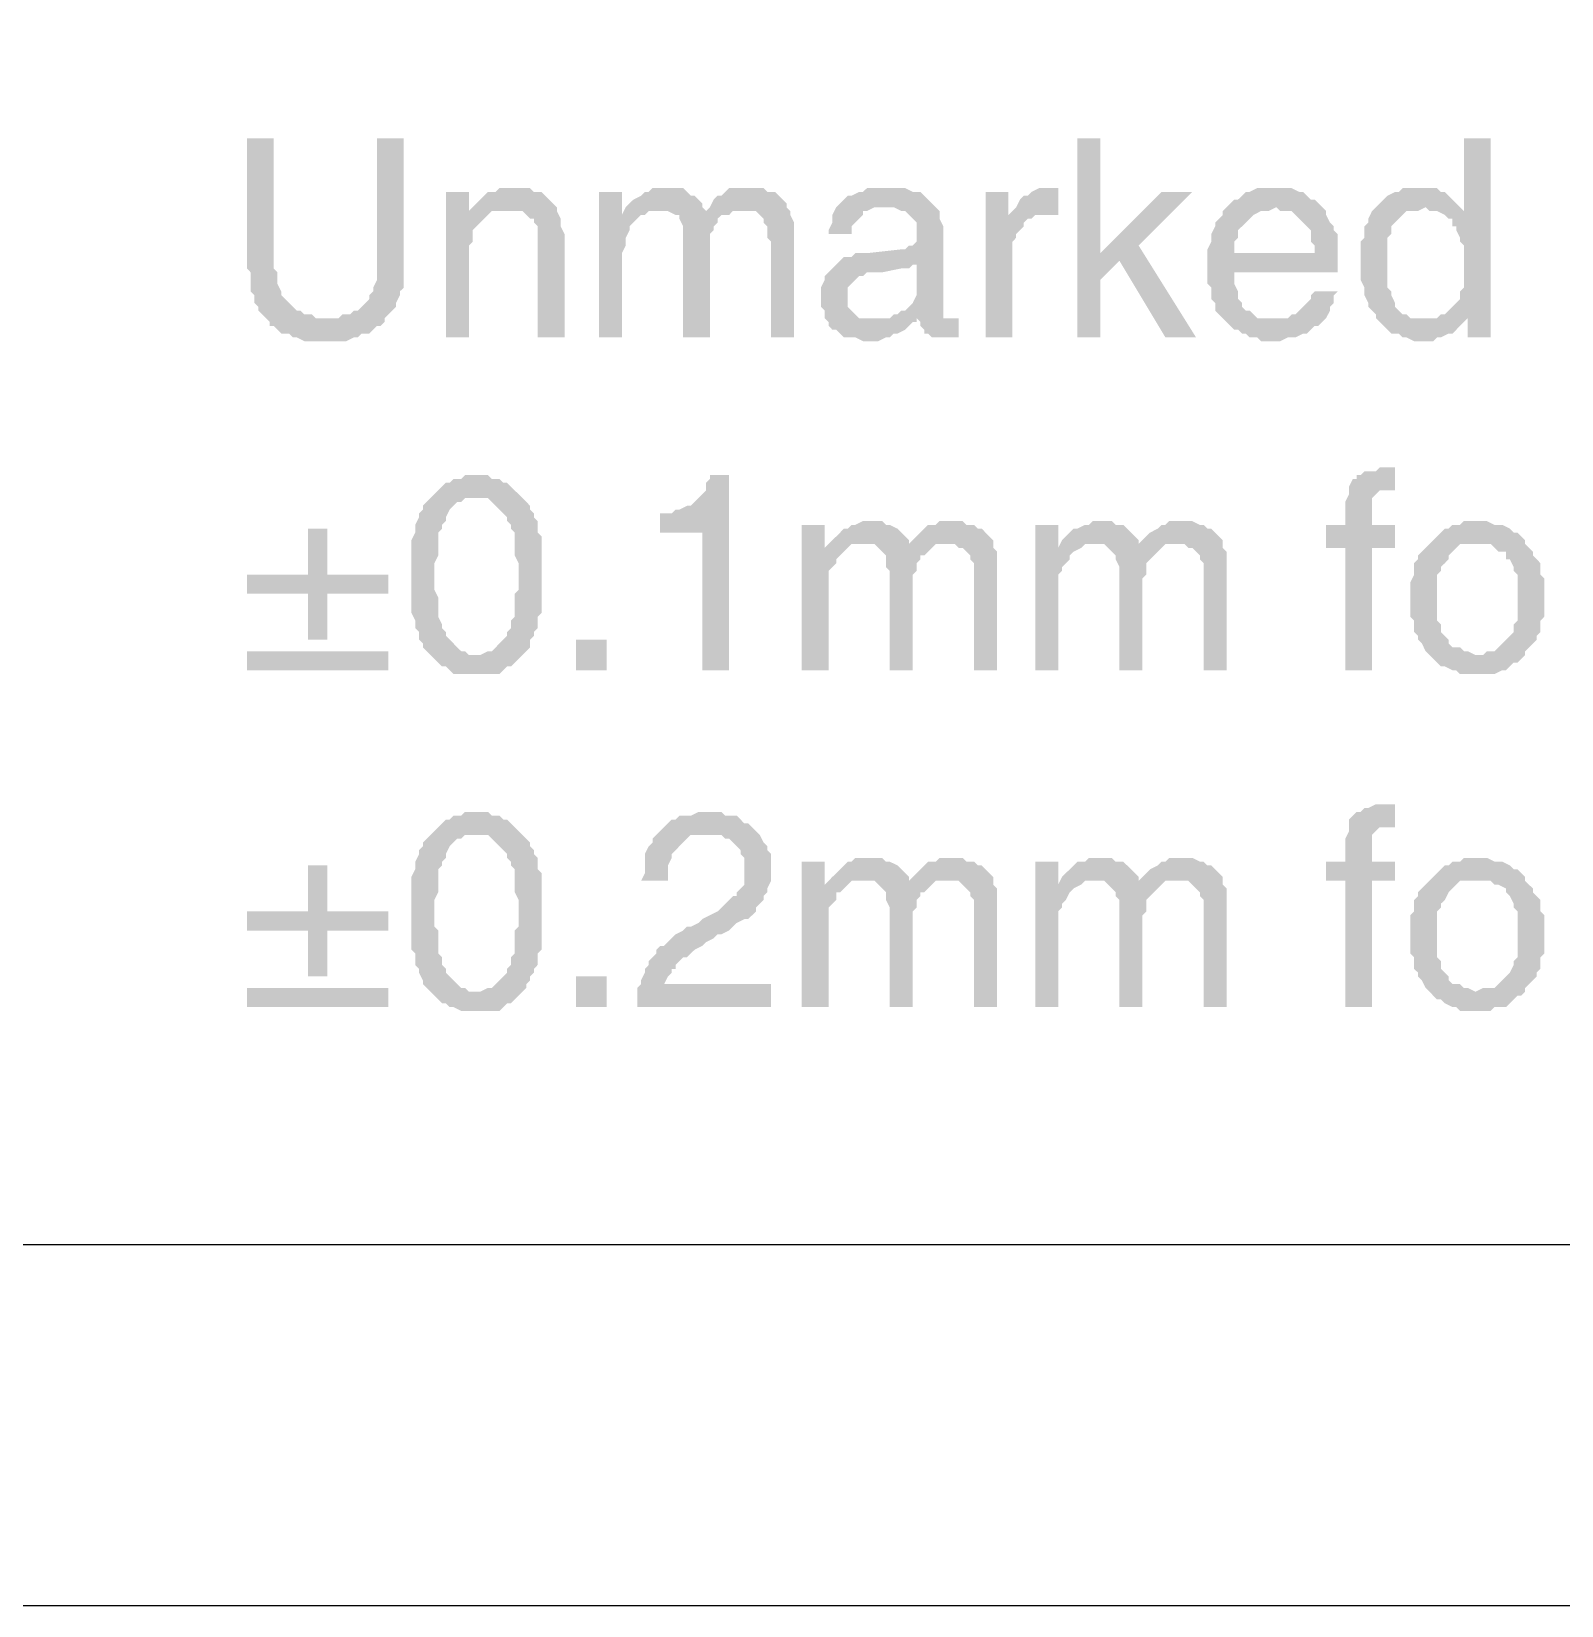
# Model space of a CAD drawing. Header units: millimetres. Extents: x 7018 to 13530, y 4187 to 5692.
# Drawn here: x 9683.9 to 9701.94, y 4524.92 to 4543.48 of the extents above; entities that cross this region are included whole.
import ezdxf

# ---------------------------------------------------------------- set-up
doc = ezdxf.new("R2010")
doc.units = ezdxf.units.MM

msp = doc.modelspace()

# ---------------------------------------------------------------- hatches: boundary and pattern name
at = {"transparency": 33554559}
for points in [[(9686.757, 4542.22), (9686.441, 4542.22), (9686.441, 4540.686), (9686.486, 4540.64), (9686.486, 4540.415), (9686.531, 4540.37), (9686.531, 4540.279), (9686.577, 4540.234), (9686.577, 4540.189), (9686.622, 4540.144), (9686.667, 4540.099), (9687.389, 4540.099), (9687.254, 4540.099), (9687.208, 4540.144), (9687.118, 4540.144), (9687.073, 4540.189), (9687.028, 4540.189), (9686.983, 4540.234), (9686.938, 4540.279), (9686.938, 4540.279), (9686.892, 4540.325), (9686.847, 4540.37), (9686.847, 4540.415), (9686.802, 4540.505), (9686.802, 4540.64), (9686.757, 4540.686), (9686.757, 4540.776)], [(9688.292, 4542.22), (9687.976, 4542.22), (9687.976, 4540.55), (9687.931, 4540.46), (9687.931, 4540.415), (9687.885, 4540.37), (9687.885, 4540.325), (9687.84, 4540.279), (9687.795, 4540.234), (9687.75, 4540.189), (9687.705, 4540.189), (9687.66, 4540.144), (9687.569, 4540.144), (9687.524, 4540.099), (9686.667, 4540.099), (9686.712, 4540.054), (9686.712, 4540.009), (9686.757, 4540.009), (9686.802, 4539.963), (9686.847, 4539.918), (9686.938, 4539.918), (9686.983, 4539.873), (9687.028, 4539.873), (9687.118, 4539.828), (9687.615, 4539.828), (9687.705, 4539.873), (9687.75, 4539.873), (9687.795, 4539.918), (9687.885, 4539.918), (9687.931, 4539.963), (9687.976, 4540.009), (9688.021, 4540.009), (9688.066, 4540.054), (9688.066, 4540.099), (9688.111, 4540.144), (9688.156, 4540.189), (9688.201, 4540.234), (9688.201, 4540.279), (9688.246, 4540.37), (9688.246, 4540.415), (9688.292, 4540.46), (9688.292, 4540.731)], [(9696.506, 4542.22), (9696.235, 4542.22), (9696.235, 4539.873), (9696.506, 4539.873), (9696.506, 4540.55), (9696.731, 4540.776), (9696.506, 4540.866)], [(9701.109, 4542.22), (9700.793, 4542.22), (9700.793, 4541.363), (9700.568, 4541.317), (9700.613, 4541.272), (9700.658, 4541.272), (9700.658, 4541.182), (9700.703, 4541.182), (9700.703, 4541.137), (9700.748, 4541.047), (9700.748, 4541.001), (9700.793, 4540.956), (9700.793, 4540.46), (9700.748, 4540.415), (9700.748, 4540.325), (9700.703, 4540.279), (9700.658, 4540.234), (9700.658, 4540.234), (9700.613, 4540.189), (9700.568, 4540.144), (9700.522, 4540.144), (9700.838, 4540.099), (9700.838, 4539.873), (9701.109, 4539.873)], [(9689.059, 4541.588), (9688.788, 4541.588), (9688.788, 4539.873), (9689.059, 4539.873), (9689.059, 4540.821), (9689.059, 4540.956), (9689.104, 4541.001), (9689.104, 4541.137), (9689.149, 4541.182), (9689.194, 4541.227), (9689.194, 4541.227), (9689.239, 4541.272), (9689.284, 4541.317), (9689.059, 4541.363)], [(9689.555, 4541.633), (9689.42, 4541.633), (9689.375, 4541.588), (9689.284, 4541.588), (9689.239, 4541.543), (9689.194, 4541.498), (9689.149, 4541.453), (9689.104, 4541.408), (9689.059, 4541.363), (9689.284, 4541.317), (9689.33, 4541.363), (9689.51, 4541.363), (9690.097, 4541.408), (9690.052, 4541.453), (9690.007, 4541.498), (9690.007, 4541.498), (9689.961, 4541.543), (9689.916, 4541.588), (9689.826, 4541.588), (9689.781, 4541.633), (9689.646, 4541.633)], [(9690.864, 4541.588), (9690.593, 4541.588), (9690.593, 4539.873), (9690.864, 4539.873), (9690.864, 4540.866), (9690.909, 4540.956), (9690.909, 4541.047), (9690.954, 4541.137), (9690.954, 4541.182), (9691, 4541.227), (9691.045, 4541.272), (9691.09, 4541.317), (9691.135, 4541.317), (9690.864, 4541.317)], [(9691.361, 4541.633), (9691.225, 4541.633), (9691.18, 4541.588), (9691.135, 4541.588), (9691.09, 4541.543), (9691, 4541.498), (9690.954, 4541.453), (9690.909, 4541.408), (9690.864, 4541.317), (9691.135, 4541.317), (9691.18, 4541.363), (9691.315, 4541.363), (9691.812, 4541.408), (9691.812, 4541.453), (9691.767, 4541.498), (9691.722, 4541.543), (9691.676, 4541.543), (9691.631, 4541.588), (9691.586, 4541.633), (9691.451, 4541.633)], [(9692.308, 4541.633), (9692.128, 4541.633), (9692.083, 4541.588), (9692.038, 4541.543), (9691.992, 4541.543), (9691.947, 4541.498), (9691.902, 4541.408), (9691.857, 4541.363), (9691.406, 4541.363), (9691.496, 4541.317), (9691.541, 4541.317), (9691.541, 4541.272), (9691.586, 4541.182), (9691.586, 4539.873), (9691.902, 4539.873), (9691.902, 4540.866), (9691.902, 4541.092), (9691.947, 4541.137), (9691.947, 4541.182), (9691.992, 4541.227), (9691.992, 4541.272), (9692.038, 4541.317), (9692.128, 4541.317), (9692.173, 4541.363), (9692.308, 4541.363), (9692.805, 4541.408), (9692.805, 4541.453), (9692.76, 4541.498), (9692.76, 4541.498), (9692.715, 4541.543), (9692.669, 4541.588), (9692.579, 4541.588), (9692.534, 4541.633), (9692.399, 4541.633)], [(9694.023, 4541.633), (9693.753, 4541.633), (9693.707, 4541.588), (9693.662, 4541.588), (9693.572, 4541.543), (9693.527, 4541.543), (9693.482, 4541.498), (9693.482, 4541.498), (9693.437, 4541.453), (9693.392, 4541.408), (9693.346, 4541.317), (9693.346, 4541.227), (9693.301, 4541.137), (9693.301, 4541.092), (9693.572, 4541.092), (9693.572, 4541.182), (9693.617, 4541.227), (9693.662, 4541.272), (9693.707, 4541.317), (9693.707, 4541.363), (9693.753, 4541.363), (9693.843, 4541.408), (9694.565, 4541.408), (9694.52, 4541.453), (9694.475, 4541.498), (9694.43, 4541.543), (9694.384, 4541.588), (9694.294, 4541.588), (9694.204, 4541.633), (9694.068, 4541.633)], [(9695.422, 4541.588), (9695.152, 4541.588), (9695.152, 4539.873), (9695.468, 4539.873), (9695.468, 4541.001), (9695.513, 4541.047), (9695.513, 4541.092), (9695.558, 4541.137), (9695.603, 4541.182), (9695.603, 4541.227), (9695.648, 4541.272), (9695.693, 4541.272), (9695.422, 4541.317)], [(9695.919, 4541.633), (9695.784, 4541.633), (9695.693, 4541.588), (9695.648, 4541.543), (9695.603, 4541.543), (9695.558, 4541.498), (9695.513, 4541.408), (9695.513, 4541.408), (9695.468, 4541.363), (9695.964, 4541.317), (9696.009, 4541.317), (9696.009, 4541.633), (9695.964, 4541.633)], [(9697.589, 4541.588), (9697.228, 4541.588), (9696.506, 4540.866), (9696.731, 4540.776), (9697.273, 4539.873), (9697.634, 4539.873), (9696.957, 4540.956)], [(9698.582, 4541.633), (9698.356, 4541.633), (9698.266, 4541.588), (9698.221, 4541.588), (9698.176, 4541.543), (9698.13, 4541.498), (9698.085, 4541.498), (9698.04, 4541.453), (9697.995, 4541.408), (9698.582, 4541.408), (9698.627, 4541.363), (9698.762, 4541.363), (9698.807, 4541.317), (9698.853, 4541.272), (9698.898, 4541.227), (9698.898, 4541.227), (9698.943, 4541.182), (9698.988, 4541.137), (9698.988, 4541.001), (9699.033, 4540.956), (9699.033, 4540.866), (9697.769, 4540.866), (9697.769, 4540.505), (9697.814, 4540.46), (9697.814, 4540.325), (9697.86, 4540.279), (9697.86, 4540.189), (9697.905, 4540.144), (9697.95, 4540.099), (9697.995, 4540.054), (9697.995, 4540.054), (9698.04, 4540.009), (9698.085, 4539.963), (9698.13, 4539.963), (9698.176, 4539.918), (9698.221, 4539.918), (9698.266, 4539.873), (9698.356, 4539.873), (9698.401, 4539.828), (9698.627, 4539.828), (9698.717, 4539.873), (9698.807, 4539.873), (9698.898, 4539.918), (9698.943, 4539.918), (9698.988, 4539.963), (9699.033, 4540.009), (9699.078, 4540.009), (9699.123, 4540.054), (9698.582, 4540.099), (9698.356, 4540.099), (9698.311, 4540.144), (9698.266, 4540.189), (9698.221, 4540.189), (9698.176, 4540.234), (9698.176, 4540.279), (9698.13, 4540.325), (9698.13, 4540.415), (9698.085, 4540.505), (9698.085, 4540.64), (9699.304, 4540.64), (9699.304, 4541.092), (9699.259, 4541.137), (9699.259, 4541.182), (9699.214, 4541.227), (9699.168, 4541.317), (9699.168, 4541.363), (9699.123, 4541.408), (9699.078, 4541.453), (9699.033, 4541.498), (9698.988, 4541.498), (9698.943, 4541.543), (9698.898, 4541.588), (9698.853, 4541.588), (9698.762, 4541.633), (9698.627, 4541.633)], [(9700.297, 4541.633), (9700.071, 4541.633), (9700.026, 4541.588), (9699.981, 4541.588), (9699.891, 4541.543), (9699.845, 4541.498), (9699.8, 4541.453), (9699.755, 4541.408), (9700.342, 4541.408), (9700.387, 4541.363), (9700.477, 4541.363), (9700.568, 4541.317), (9700.793, 4541.363), (9700.793, 4541.363), (9700.748, 4541.408), (9700.703, 4541.453), (9700.658, 4541.498), (9700.613, 4541.543), (9700.568, 4541.588), (9700.522, 4541.588), (9700.477, 4541.633), (9700.342, 4541.633)], [(9690.097, 4541.408), (9689.51, 4541.363), (9689.691, 4541.363), (9689.736, 4541.317), (9689.781, 4541.272), (9689.826, 4541.272), (9689.826, 4541.227), (9689.871, 4541.182), (9689.871, 4539.873), (9690.187, 4539.873), (9690.187, 4541.092), (9690.142, 4541.182), (9690.142, 4541.272), (9690.097, 4541.363)], [(9692.805, 4541.408), (9692.308, 4541.363), (9692.444, 4541.363), (9692.489, 4541.317), (9692.534, 4541.272), (9692.534, 4541.227), (9692.579, 4541.182), (9692.579, 4541.047), (9692.624, 4541.001), (9692.624, 4539.873), (9692.895, 4539.873), (9692.895, 4541.092), (9692.895, 4541.227), (9692.85, 4541.317), (9692.85, 4541.363)], [(9694.565, 4541.408), (9693.978, 4541.408), (9694.068, 4541.408), (9694.159, 4541.363), (9694.204, 4541.363), (9694.249, 4541.317), (9694.294, 4541.272), (9694.339, 4541.227), (9694.339, 4541.001), (9694.294, 4540.956), (9694.249, 4540.956), (9694.204, 4540.911), (9694.159, 4540.911), (9693.753, 4540.866), (9693.617, 4540.866), (9693.572, 4540.821), (9693.482, 4540.821), (9693.437, 4540.776), (9694.339, 4540.731), (9694.339, 4540.46), (9694.339, 4540.37), (9694.294, 4540.279), (9694.249, 4540.234), (9694.204, 4540.189), (9694.159, 4540.189), (9694.114, 4540.144), (9694.068, 4540.144), (9694.023, 4540.099), (9693.798, 4540.099), (9693.301, 4540.054), (9693.301, 4540.009), (9693.346, 4539.963), (9693.392, 4539.963), (9693.437, 4539.918), (9693.482, 4539.873), (9693.617, 4539.873), (9693.707, 4539.828), (9693.888, 4539.828), (9693.978, 4539.873), (9694.023, 4539.873), (9694.068, 4539.918), (9694.114, 4539.918), (9694.204, 4539.963), (9694.249, 4540.009), (9694.294, 4540.054), (9694.339, 4540.054), (9694.339, 4540.099), (9694.655, 4540.099), (9694.655, 4541.182), (9694.61, 4541.272), (9694.61, 4541.363)], [(9695.468, 4541.363), (9695.422, 4541.317), (9695.693, 4541.272), (9695.738, 4541.317), (9695.964, 4541.317)], [(9697.995, 4541.408), (9697.95, 4541.363), (9697.95, 4541.317), (9697.905, 4541.272), (9697.86, 4541.227), (9697.86, 4541.182), (9697.814, 4541.092), (9697.814, 4541.001), (9697.769, 4540.911), (9697.769, 4540.866), (9698.085, 4540.866), (9698.085, 4541.001), (9698.13, 4541.047), (9698.13, 4541.137), (9698.176, 4541.182), (9698.221, 4541.227), (9698.221, 4541.227), (9698.266, 4541.272), (9698.311, 4541.317), (9698.401, 4541.363), (9698.491, 4541.363), (9698.582, 4541.408)], [(9699.755, 4541.408), (9699.71, 4541.363), (9699.665, 4541.272), (9699.665, 4541.227), (9699.62, 4541.182), (9699.62, 4541.047), (9699.575, 4541.001), (9699.575, 4540.55), (9699.62, 4540.46), (9699.62, 4540.37), (9699.665, 4540.279), (9699.665, 4540.234), (9699.71, 4540.189), (9699.755, 4540.144), (9699.755, 4540.099), (9699.8, 4540.054), (9699.845, 4540.009), (9699.891, 4539.963), (9699.936, 4539.918), (9700.026, 4539.918), (9700.071, 4539.873), (9700.116, 4539.873), (9700.206, 4539.828), (9700.432, 4539.828), (9700.477, 4539.873), (9700.522, 4539.873), (9700.613, 4539.918), (9700.658, 4539.918), (9700.703, 4539.963), (9700.748, 4540.009), (9700.793, 4540.054), (9700.342, 4540.099), (9700.161, 4540.099), (9700.116, 4540.144), (9700.071, 4540.144), (9700.026, 4540.189), (9699.981, 4540.234), (9699.981, 4540.279), (9699.936, 4540.37), (9699.936, 4540.415), (9699.891, 4540.46), (9699.891, 4541.047), (9699.936, 4541.092), (9699.936, 4541.182), (9699.981, 4541.227), (9699.981, 4541.227), (9700.026, 4541.272), (9700.071, 4541.317), (9700.116, 4541.363), (9700.252, 4541.363), (9700.342, 4541.408)], [(9693.437, 4540.776), (9693.392, 4540.731), (9693.346, 4540.686), (9693.346, 4540.686), (9693.301, 4540.64), (9693.256, 4540.595), (9693.256, 4540.55), (9693.211, 4540.46), (9693.211, 4540.325), (9693.211, 4540.234), (9693.256, 4540.189), (9693.256, 4540.099), (9693.301, 4540.054), (9693.798, 4540.099), (9693.662, 4540.099), (9693.617, 4540.144), (9693.572, 4540.189), (9693.527, 4540.234), (9693.527, 4540.46), (9693.572, 4540.505), (9693.617, 4540.55), (9693.662, 4540.595), (9693.707, 4540.595), (9693.753, 4540.64), (9693.933, 4540.64), (9694.159, 4540.686), (9694.249, 4540.686), (9694.294, 4540.731), (9694.339, 4540.731)], [(9699.304, 4540.415), (9699.033, 4540.415), (9698.988, 4540.37), (9698.988, 4540.325), (9698.943, 4540.279), (9698.898, 4540.234), (9698.853, 4540.189), (9698.807, 4540.144), (9698.762, 4540.144), (9698.717, 4540.099), (9698.582, 4540.099), (9699.123, 4540.054), (9699.168, 4540.099), (9699.214, 4540.189), (9699.214, 4540.234), (9699.259, 4540.279), (9699.259, 4540.37)], [(9694.655, 4540.099), (9694.339, 4540.099), (9694.384, 4540.054), (9694.745, 4540.099), (9694.745, 4540.099)], [(9694.836, 4540.099), (9694.745, 4540.099), (9694.384, 4540.054), (9694.384, 4540.009), (9694.43, 4539.963), (9694.43, 4539.918), (9694.475, 4539.918), (9694.52, 4539.873), (9694.836, 4539.873)], [(9700.522, 4540.144), (9700.477, 4540.099), (9700.342, 4540.099), (9700.793, 4540.054), (9700.838, 4540.099)], [(9689.149, 4538.248), (9689.014, 4538.248), (9688.969, 4538.203), (9688.878, 4538.203), (9688.833, 4538.158), (9688.788, 4538.158), (9688.743, 4538.113), (9688.698, 4538.068), (9688.653, 4538.023), (9688.608, 4537.978), (9689.284, 4537.978), (9689.33, 4537.933), (9689.375, 4537.887), (9689.42, 4537.842), (9689.465, 4537.797), (9689.51, 4537.752), (9689.51, 4537.707), (9689.555, 4537.662), (9689.555, 4537.617), (9689.6, 4537.571), (9689.6, 4537.301), (9689.646, 4537.21), (9689.646, 4536.894), (9689.6, 4536.849), (9689.6, 4536.579), (9689.555, 4536.533), (9689.555, 4536.443), (9689.51, 4536.398), (9689.51, 4536.353), (9689.51, 4536.353), (9689.465, 4536.308), (9689.42, 4536.263), (9689.375, 4536.217), (9689.33, 4536.172), (9689.284, 4536.172), (9689.194, 4536.127), (9688.608, 4536.127), (9688.653, 4536.082), (9688.698, 4536.037), (9688.743, 4535.992), (9688.788, 4535.992), (9688.833, 4535.947), (9688.878, 4535.902), (9689.42, 4535.902), (9689.465, 4535.947), (9689.51, 4535.992), (9689.555, 4535.992), (9689.6, 4536.037), (9689.646, 4536.082), (9689.691, 4536.127), (9689.736, 4536.172), (9689.736, 4536.172), (9689.781, 4536.217), (9689.781, 4536.308), (9689.826, 4536.353), (9689.826, 4536.398), (9689.871, 4536.443), (9689.871, 4536.579), (9689.916, 4536.624), (9689.916, 4537.075), (9689.916, 4537.526), (9689.871, 4537.571), (9689.871, 4537.707), (9689.826, 4537.752), (9689.826, 4537.797), (9689.781, 4537.842), (9689.781, 4537.887), (9689.736, 4537.933), (9689.736, 4537.933), (9689.691, 4537.978), (9689.646, 4538.023), (9689.6, 4538.068), (9689.555, 4538.113), (9689.51, 4538.158), (9689.465, 4538.158), (9689.42, 4538.203), (9689.33, 4538.203), (9689.284, 4538.248), (9689.194, 4538.248)], [(9692.128, 4538.248), (9691.902, 4538.248), (9691.902, 4538.203), (9691.857, 4538.158), (9691.857, 4538.068), (9691.812, 4538.023), (9691.767, 4537.978), (9691.722, 4537.933), (9691.676, 4537.887), (9691.631, 4537.887), (9691.541, 4537.842), (9691.496, 4537.842), (9691.451, 4537.797), (9691.315, 4537.797), (9691.315, 4537.571), (9691.812, 4537.571), (9691.812, 4535.947), (9692.128, 4535.947)], [(9699.845, 4538.339), (9699.8, 4538.339), (9699.755, 4538.294), (9699.62, 4538.294), (9699.575, 4538.248), (9699.529, 4538.248), (9699.529, 4538.203), (9699.484, 4538.203), (9699.439, 4538.113), (9699.439, 4538.068), (9699.981, 4538.068), (9699.981, 4538.339)], [(9688.608, 4537.978), (9688.562, 4537.933), (9688.562, 4537.933), (9688.517, 4537.887), (9688.517, 4537.842), (9688.472, 4537.797), (9688.472, 4537.752), (9688.427, 4537.662), (9688.427, 4537.571), (9688.382, 4537.481), (9688.382, 4536.624), (9688.427, 4536.533), (9688.427, 4536.443), (9688.472, 4536.398), (9688.472, 4536.308), (9688.517, 4536.263), (9688.517, 4536.217), (9688.562, 4536.172), (9688.608, 4536.127), (9689.149, 4536.127), (9689.059, 4536.127), (9689.014, 4536.172), (9688.969, 4536.172), (9688.923, 4536.217), (9688.878, 4536.263), (9688.833, 4536.308), (9688.788, 4536.353), (9688.788, 4536.398), (9688.743, 4536.443), (9688.743, 4536.488), (9688.698, 4536.579), (9688.698, 4536.804), (9688.653, 4536.894), (9688.653, 4537.21), (9688.698, 4537.301), (9688.698, 4537.571), (9688.743, 4537.617), (9688.743, 4537.662), (9688.788, 4537.707), (9688.788, 4537.752), (9688.788, 4537.752), (9688.833, 4537.842), (9688.878, 4537.887), (9688.923, 4537.933), (9688.969, 4537.933), (9689.014, 4537.978), (9689.149, 4537.978)], [(9699.439, 4538.068), (9699.439, 4538.023), (9699.394, 4537.933), (9699.394, 4537.662), (9699.168, 4537.662), (9699.168, 4537.391), (9699.394, 4537.391), (9699.394, 4535.947), (9699.71, 4535.947), (9699.71, 4537.391), (9699.981, 4537.391), (9699.981, 4537.662), (9699.71, 4537.662), (9699.71, 4537.978), (9699.755, 4538.023), (9699.755, 4538.023), (9699.8, 4538.068), (9699.891, 4538.068)], [(9687.389, 4537.617), (9687.163, 4537.617), (9687.163, 4537.075), (9686.441, 4537.075), (9686.441, 4536.849), (9687.163, 4536.849), (9687.163, 4536.308), (9687.389, 4536.308), (9687.389, 4536.849), (9688.111, 4536.849), (9688.111, 4537.075), (9687.389, 4537.075)], [(9693.256, 4537.662), (9692.985, 4537.662), (9692.985, 4535.947), (9693.301, 4535.947), (9693.301, 4537.12), (9693.346, 4537.165), (9693.392, 4537.21), (9693.392, 4537.256), (9693.437, 4537.301), (9693.482, 4537.346), (9693.527, 4537.391), (9693.256, 4537.391)], [(9693.798, 4537.707), (9693.707, 4537.707), (9693.617, 4537.662), (9693.572, 4537.662), (9693.527, 4537.617), (9693.482, 4537.617), (9693.437, 4537.571), (9693.392, 4537.526), (9693.346, 4537.481), (9693.256, 4537.391), (9693.527, 4537.391), (9693.572, 4537.436), (9693.707, 4537.436), (9694.249, 4537.481), (9694.204, 4537.526), (9694.159, 4537.571), (9694.159, 4537.571), (9694.114, 4537.617), (9694.023, 4537.662), (9693.978, 4537.662), (9693.933, 4537.707), (9693.843, 4537.707)], [(9694.745, 4537.707), (9694.61, 4537.707), (9694.565, 4537.662), (9694.475, 4537.662), (9694.43, 4537.617), (9694.384, 4537.571), (9694.339, 4537.526), (9694.294, 4537.481), (9694.249, 4537.436), (9693.843, 4537.436), (9693.888, 4537.391), (9693.933, 4537.346), (9693.933, 4537.346), (9693.978, 4537.301), (9693.978, 4537.165), (9694.023, 4537.12), (9694.023, 4535.947), (9694.294, 4535.947), (9694.294, 4537.075), (9694.339, 4537.12), (9694.339, 4537.21), (9694.384, 4537.256), (9694.384, 4537.301), (9694.43, 4537.301), (9694.475, 4537.346), (9694.52, 4537.391), (9694.565, 4537.436), (9694.7, 4537.436), (9695.242, 4537.481), (9695.197, 4537.526), (9695.152, 4537.571), (9695.152, 4537.571), (9695.107, 4537.617), (9695.061, 4537.617), (9695.016, 4537.662), (9694.926, 4537.662), (9694.881, 4537.707), (9694.791, 4537.707)], [(9696.009, 4537.662), (9695.738, 4537.662), (9695.738, 4535.947), (9696.009, 4535.947), (9696.009, 4537.075), (9696.054, 4537.12), (9696.054, 4537.165), (9696.099, 4537.21), (9696.145, 4537.256), (9696.145, 4537.301), (9696.19, 4537.346), (9696.28, 4537.391), (9696.009, 4537.391)], [(9696.506, 4537.707), (9696.415, 4537.707), (9696.37, 4537.662), (9696.325, 4537.662), (9696.235, 4537.617), (9696.19, 4537.617), (9696.145, 4537.571), (9696.099, 4537.526), (9696.054, 4537.481), (9696.009, 4537.391), (9696.28, 4537.391), (9696.325, 4537.436), (9696.461, 4537.436), (9696.957, 4537.481), (9696.912, 4537.526), (9696.867, 4537.571), (9696.867, 4537.571), (9696.822, 4537.617), (9696.776, 4537.662), (9696.686, 4537.662), (9696.641, 4537.707), (9696.596, 4537.707)], [(9697.453, 4537.707), (9697.318, 4537.707), (9697.273, 4537.662), (9697.228, 4537.662), (9697.183, 4537.617), (9697.092, 4537.571), (9697.047, 4537.526), (9697.002, 4537.481), (9696.957, 4537.436), (9696.551, 4537.436), (9696.596, 4537.391), (9696.641, 4537.346), (9696.641, 4537.346), (9696.686, 4537.301), (9696.686, 4537.256), (9696.731, 4537.165), (9696.731, 4535.947), (9697.002, 4535.947), (9697.002, 4537.03), (9697.047, 4537.075), (9697.047, 4537.21), (9697.092, 4537.256), (9697.137, 4537.301), (9697.137, 4537.301), (9697.183, 4537.346), (9697.228, 4537.391), (9697.273, 4537.436), (9697.408, 4537.436), (9697.95, 4537.481), (9697.905, 4537.526), (9697.86, 4537.571), (9697.86, 4537.571), (9697.814, 4537.617), (9697.769, 4537.617), (9697.724, 4537.662), (9697.679, 4537.662), (9697.589, 4537.707), (9697.544, 4537.707)], [(9700.929, 4537.707), (9700.793, 4537.707), (9700.748, 4537.662), (9700.658, 4537.662), (9700.613, 4537.617), (9700.568, 4537.617), (9700.522, 4537.571), (9700.477, 4537.526), (9700.432, 4537.481), (9700.387, 4537.436), (9700.387, 4537.436), (9700.342, 4537.391), (9700.297, 4537.346), (9700.252, 4537.301), (9700.252, 4537.256), (9700.206, 4537.21), (9700.206, 4537.075), (9700.161, 4536.985), (9700.161, 4536.804), (9700.161, 4536.579), (9700.206, 4536.533), (9700.206, 4536.398), (9700.252, 4536.353), (9700.252, 4536.308), (9700.297, 4536.263), (9700.342, 4536.172), (9700.387, 4536.127), (9700.929, 4536.127), (9700.838, 4536.172), (9700.793, 4536.172), (9700.748, 4536.217), (9700.658, 4536.217), (9700.613, 4536.263), (9700.613, 4536.308), (9700.568, 4536.353), (9700.522, 4536.398), (9700.522, 4536.488), (9700.477, 4536.533), (9700.477, 4537.075), (9700.522, 4537.12), (9700.522, 4537.165), (9700.568, 4537.21), (9700.613, 4537.256), (9700.613, 4537.301), (9700.658, 4537.346), (9700.703, 4537.391), (9700.748, 4537.436), (9700.929, 4537.436), (9701.515, 4537.481), (9701.47, 4537.526), (9701.425, 4537.571), (9701.38, 4537.571), (9701.335, 4537.617), (9701.245, 4537.662), (9701.154, 4537.662), (9701.064, 4537.707), (9701.019, 4537.707)], [(9695.242, 4537.481), (9694.7, 4537.436), (9694.791, 4537.436), (9694.836, 4537.391), (9694.881, 4537.391), (9694.926, 4537.346), (9694.971, 4537.301), (9694.971, 4537.256), (9695.016, 4537.21), (9695.016, 4535.947), (9695.287, 4535.947), (9695.287, 4537.346), (9695.242, 4537.391)], [(9697.95, 4537.481), (9697.408, 4537.436), (9697.499, 4537.436), (9697.544, 4537.391), (9697.589, 4537.391), (9697.634, 4537.346), (9697.679, 4537.301), (9697.679, 4537.256), (9697.724, 4537.21), (9697.724, 4535.947), (9697.995, 4535.947), (9697.995, 4537.346), (9697.95, 4537.391)], [(9701.515, 4537.481), (9700.929, 4537.436), (9701.109, 4537.436), (9701.154, 4537.391), (9701.199, 4537.346), (9701.29, 4537.346), (9701.29, 4537.256), (9701.335, 4537.256), (9701.38, 4537.165), (9701.38, 4537.12), (9701.425, 4537.075), (9701.425, 4536.533), (9701.38, 4536.488), (9701.38, 4536.398), (9701.335, 4536.353), (9701.29, 4536.308), (9701.29, 4536.308), (9701.245, 4536.263), (9701.199, 4536.217), (9701.154, 4536.172), (9701.064, 4536.172), (9701.019, 4536.127), (9700.387, 4536.127), (9700.432, 4536.082), (9700.477, 4536.037), (9700.522, 4535.992), (9700.568, 4535.992), (9700.658, 4535.947), (9700.703, 4535.947), (9700.748, 4535.902), (9701.154, 4535.902), (9701.245, 4535.947), (9701.29, 4535.947), (9701.335, 4535.992), (9701.38, 4536.037), (9701.425, 4536.037), (9701.47, 4536.082), (9701.515, 4536.127), (9701.515, 4536.172), (9701.56, 4536.217), (9701.606, 4536.263), (9701.651, 4536.308), (9701.651, 4536.353), (9701.696, 4536.398), (9701.696, 4536.533), (9701.741, 4536.579), (9701.741, 4536.804), (9701.741, 4537.03), (9701.696, 4537.075), (9701.696, 4537.21), (9701.651, 4537.256), (9701.606, 4537.301), (9701.606, 4537.346), (9701.56, 4537.391), (9701.515, 4537.436)], [(9690.684, 4535.947), (9690.684, 4536.308), (9690.323, 4536.308), (9690.323, 4535.947)], [(9688.111, 4535.947), (9688.111, 4536.172), (9686.441, 4536.172), (9686.441, 4535.947)], [(9689.149, 4534.277), (9689.014, 4534.277), (9688.969, 4534.232), (9688.878, 4534.232), (9688.833, 4534.187), (9688.788, 4534.187), (9688.743, 4534.141), (9688.698, 4534.096), (9688.653, 4534.051), (9688.608, 4534.006), (9689.284, 4534.006), (9689.33, 4533.961), (9689.375, 4533.916), (9689.42, 4533.871), (9689.465, 4533.825), (9689.51, 4533.78), (9689.51, 4533.735), (9689.555, 4533.69), (9689.555, 4533.645), (9689.6, 4533.6), (9689.6, 4533.329), (9689.646, 4533.239), (9689.646, 4532.923), (9689.6, 4532.878), (9689.6, 4532.607), (9689.555, 4532.562), (9689.555, 4532.472), (9689.51, 4532.426), (9689.51, 4532.381), (9689.51, 4532.381), (9689.465, 4532.336), (9689.42, 4532.291), (9689.375, 4532.246), (9689.33, 4532.201), (9689.284, 4532.201), (9689.194, 4532.156), (9688.608, 4532.156), (9688.653, 4532.11), (9688.698, 4532.065), (9688.743, 4532.02), (9688.788, 4532.02), (9688.833, 4531.975), (9688.878, 4531.975), (9688.969, 4531.93), (9689.42, 4531.93), (9689.465, 4531.975), (9689.51, 4532.02), (9689.555, 4532.02), (9689.6, 4532.065), (9689.646, 4532.11), (9689.691, 4532.156), (9689.736, 4532.201), (9689.736, 4532.246), (9689.781, 4532.291), (9689.781, 4532.336), (9689.826, 4532.381), (9689.826, 4532.426), (9689.871, 4532.472), (9689.871, 4532.607), (9689.916, 4532.652), (9689.916, 4533.103), (9689.916, 4533.555), (9689.871, 4533.6), (9689.871, 4533.735), (9689.826, 4533.78), (9689.826, 4533.825), (9689.781, 4533.871), (9689.781, 4533.916), (9689.736, 4533.961), (9689.736, 4533.961), (9689.691, 4534.006), (9689.646, 4534.051), (9689.6, 4534.096), (9689.555, 4534.141), (9689.51, 4534.187), (9689.465, 4534.187), (9689.42, 4534.232), (9689.33, 4534.232), (9689.284, 4534.277), (9689.194, 4534.277)], [(9691.902, 4534.277), (9691.767, 4534.277), (9691.676, 4534.232), (9691.541, 4534.232), (9691.496, 4534.187), (9691.451, 4534.187), (9691.406, 4534.141), (9691.361, 4534.096), (9691.315, 4534.051), (9691.315, 4534.051), (9691.27, 4534.006), (9691.225, 4533.961), (9691.225, 4533.916), (9691.18, 4533.871), (9691.135, 4533.78), (9691.135, 4533.555), (9691.09, 4533.464), (9691.406, 4533.464), (9691.406, 4533.645), (9691.451, 4533.735), (9691.451, 4533.78), (9691.496, 4533.825), (9691.541, 4533.871), (9691.586, 4533.916), (9691.631, 4533.961), (9691.676, 4534.006), (9691.857, 4534.006), (9692.444, 4534.051), (9692.399, 4534.096), (9692.353, 4534.141), (9692.308, 4534.141), (9692.263, 4534.187), (9692.218, 4534.232), (9692.083, 4534.232), (9692.038, 4534.277), (9691.947, 4534.277)], [(9699.845, 4534.367), (9699.755, 4534.367), (9699.665, 4534.322), (9699.62, 4534.322), (9699.575, 4534.277), (9699.529, 4534.277), (9699.484, 4534.232), (9699.439, 4534.187), (9699.439, 4534.096), (9699.981, 4534.096), (9699.981, 4534.367)], [(9699.439, 4534.096), (9699.439, 4534.051), (9699.394, 4533.961), (9699.394, 4533.69), (9699.168, 4533.69), (9699.168, 4533.464), (9699.394, 4533.464), (9699.394, 4531.975), (9699.71, 4531.975), (9699.71, 4533.464), (9699.981, 4533.464), (9699.981, 4533.69), (9699.71, 4533.69), (9699.71, 4534.006), (9699.755, 4534.051), (9699.755, 4534.051), (9699.8, 4534.096), (9699.891, 4534.096)], [(9688.608, 4534.006), (9688.562, 4533.961), (9688.562, 4533.961), (9688.517, 4533.916), (9688.517, 4533.871), (9688.472, 4533.825), (9688.472, 4533.78), (9688.427, 4533.69), (9688.427, 4533.6), (9688.382, 4533.51), (9688.382, 4532.652), (9688.427, 4532.607), (9688.427, 4532.472), (9688.472, 4532.426), (9688.472, 4532.381), (9688.517, 4532.291), (9688.517, 4532.246), (9688.562, 4532.201), (9688.608, 4532.156), (9689.149, 4532.156), (9689.059, 4532.156), (9689.014, 4532.201), (9688.969, 4532.201), (9688.923, 4532.246), (9688.878, 4532.291), (9688.833, 4532.336), (9688.788, 4532.381), (9688.788, 4532.426), (9688.743, 4532.472), (9688.743, 4532.562), (9688.698, 4532.607), (9688.698, 4532.878), (9688.653, 4532.923), (9688.653, 4533.239), (9688.698, 4533.329), (9688.698, 4533.6), (9688.743, 4533.645), (9688.743, 4533.69), (9688.788, 4533.735), (9688.788, 4533.78), (9688.788, 4533.78), (9688.833, 4533.871), (9688.878, 4533.916), (9688.923, 4533.961), (9688.969, 4533.961), (9689.014, 4534.006), (9689.149, 4534.006)], [(9692.444, 4534.051), (9691.857, 4534.006), (9692.038, 4534.006), (9692.083, 4533.961), (9692.128, 4533.961), (9692.173, 4533.916), (9692.218, 4533.871), (9692.263, 4533.825), (9692.263, 4533.78), (9692.308, 4533.735), (9692.308, 4533.419), (9692.263, 4533.374), (9692.218, 4533.329), (9692.218, 4533.284), (9692.173, 4533.284), (9692.128, 4533.239), (9692.083, 4533.194), (9692.038, 4533.148), (9691.992, 4533.103), (9691.902, 4533.058), (9691.902, 4533.058), (9691.812, 4533.013), (9691.767, 4532.968), (9691.676, 4532.923), (9691.631, 4532.923), (9691.586, 4532.878), (9691.496, 4532.833), (9691.451, 4532.787), (9691.406, 4532.742), (9691.361, 4532.697), (9691.315, 4532.697), (9691.27, 4532.652), (9691.27, 4532.607), (9691.225, 4532.562), (9691.18, 4532.517), (9691.18, 4532.472), (9691.135, 4532.426), (9691.135, 4532.381), (9691.09, 4532.291), (9691.09, 4532.246), (9691.045, 4532.201), (9691.045, 4531.975), (9692.624, 4531.975), (9692.624, 4532.246), (9691.361, 4532.246), (9691.406, 4532.336), (9691.451, 4532.381), (9691.451, 4532.426), (9691.496, 4532.426), (9691.496, 4532.472), (9691.541, 4532.517), (9691.586, 4532.562), (9691.631, 4532.562), (9691.676, 4532.607), (9691.722, 4532.652), (9691.812, 4532.697), (9691.857, 4532.742), (9691.947, 4532.787), (9691.992, 4532.833), (9692.038, 4532.833), (9692.128, 4532.878), (9692.173, 4532.923), (9692.218, 4532.968), (9692.308, 4533.013), (9692.353, 4533.013), (9692.399, 4533.058), (9692.444, 4533.103), (9692.444, 4533.148), (9692.489, 4533.194), (9692.534, 4533.239), (9692.534, 4533.284), (9692.579, 4533.329), (9692.579, 4533.374), (9692.624, 4533.464), (9692.624, 4533.78), (9692.579, 4533.825), (9692.579, 4533.871), (9692.534, 4533.916), (9692.489, 4534.006)], [(9693.798, 4533.735), (9693.617, 4533.735), (9693.572, 4533.69), (9693.527, 4533.69), (9693.482, 4533.645), (9693.437, 4533.6), (9693.392, 4533.555), (9693.346, 4533.51), (9693.256, 4533.419), (9693.527, 4533.419), (9693.572, 4533.464), (9693.707, 4533.464), (9694.249, 4533.51), (9694.204, 4533.555), (9694.159, 4533.6), (9694.159, 4533.6), (9694.114, 4533.645), (9694.023, 4533.69), (9693.978, 4533.69), (9693.933, 4533.735), (9693.843, 4533.735)], [(9694.745, 4533.735), (9694.61, 4533.735), (9694.565, 4533.69), (9694.475, 4533.69), (9694.43, 4533.645), (9694.384, 4533.6), (9694.339, 4533.555), (9694.294, 4533.51), (9694.249, 4533.464), (9693.843, 4533.464), (9693.888, 4533.419), (9693.933, 4533.374), (9693.933, 4533.374), (9693.978, 4533.329), (9693.978, 4533.239), (9694.023, 4533.148), (9694.023, 4531.975), (9694.294, 4531.975), (9694.294, 4533.103), (9694.339, 4533.148), (9694.339, 4533.239), (9694.384, 4533.284), (9694.384, 4533.329), (9694.43, 4533.329), (9694.475, 4533.374), (9694.52, 4533.419), (9694.565, 4533.464), (9694.7, 4533.464), (9695.242, 4533.51), (9695.197, 4533.555), (9695.152, 4533.6), (9695.152, 4533.6), (9695.107, 4533.645), (9695.061, 4533.645), (9695.016, 4533.69), (9694.926, 4533.69), (9694.881, 4533.735), (9694.791, 4533.735)], [(9696.506, 4533.735), (9696.37, 4533.735), (9696.325, 4533.69), (9696.235, 4533.69), (9696.19, 4533.645), (9696.145, 4533.6), (9696.099, 4533.555), (9696.054, 4533.51), (9696.009, 4533.419), (9696.28, 4533.419), (9696.325, 4533.464), (9696.461, 4533.464), (9696.957, 4533.51), (9696.912, 4533.555), (9696.867, 4533.6), (9696.867, 4533.6), (9696.822, 4533.645), (9696.776, 4533.69), (9696.686, 4533.69), (9696.641, 4533.735), (9696.596, 4533.735)], [(9697.453, 4533.735), (9697.318, 4533.735), (9697.273, 4533.69), (9697.228, 4533.69), (9697.183, 4533.645), (9697.092, 4533.6), (9697.047, 4533.555), (9697.002, 4533.51), (9696.957, 4533.464), (9696.551, 4533.464), (9696.596, 4533.419), (9696.641, 4533.374), (9696.641, 4533.374), (9696.686, 4533.329), (9696.686, 4533.284), (9696.731, 4533.239), (9696.731, 4531.975), (9697.002, 4531.975), (9697.002, 4533.058), (9697.047, 4533.103), (9697.047, 4533.239), (9697.092, 4533.284), (9697.137, 4533.329), (9697.137, 4533.329), (9697.183, 4533.374), (9697.228, 4533.419), (9697.273, 4533.464), (9697.408, 4533.464), (9697.95, 4533.51), (9697.905, 4533.555), (9697.86, 4533.6), (9697.86, 4533.6), (9697.814, 4533.645), (9697.769, 4533.645), (9697.724, 4533.69), (9697.679, 4533.69), (9697.589, 4533.735), (9697.544, 4533.735)], [(9700.929, 4533.735), (9700.793, 4533.735), (9700.748, 4533.69), (9700.658, 4533.69), (9700.613, 4533.645), (9700.568, 4533.645), (9700.522, 4533.6), (9700.477, 4533.555), (9700.432, 4533.51), (9700.387, 4533.464), (9700.387, 4533.464), (9700.342, 4533.419), (9700.297, 4533.374), (9700.252, 4533.329), (9700.252, 4533.284), (9700.206, 4533.239), (9700.206, 4533.103), (9700.161, 4533.058), (9700.161, 4532.833), (9700.161, 4532.607), (9700.206, 4532.562), (9700.206, 4532.426), (9700.252, 4532.381), (9700.252, 4532.336), (9700.297, 4532.291), (9700.342, 4532.201), (9700.387, 4532.156), (9700.929, 4532.156), (9700.838, 4532.201), (9700.793, 4532.201), (9700.748, 4532.246), (9700.658, 4532.246), (9700.613, 4532.291), (9700.613, 4532.336), (9700.568, 4532.381), (9700.522, 4532.426), (9700.522, 4532.517), (9700.477, 4532.562), (9700.477, 4533.103), (9700.522, 4533.148), (9700.522, 4533.194), (9700.568, 4533.239), (9700.613, 4533.329), (9700.613, 4533.329), (9700.658, 4533.374), (9700.703, 4533.419), (9700.748, 4533.464), (9700.929, 4533.464), (9701.515, 4533.51), (9701.47, 4533.555), (9701.425, 4533.6), (9701.38, 4533.6), (9701.335, 4533.645), (9701.245, 4533.69), (9701.154, 4533.69), (9701.064, 4533.735), (9701.019, 4533.735)], [(9687.389, 4533.645), (9687.163, 4533.645), (9687.163, 4533.103), (9686.441, 4533.103), (9686.441, 4532.878), (9687.163, 4532.878), (9687.163, 4532.336), (9687.389, 4532.336), (9687.389, 4532.878), (9688.111, 4532.878), (9688.111, 4533.103), (9687.389, 4533.103)], [(9693.256, 4533.69), (9692.985, 4533.69), (9692.985, 4531.975), (9693.301, 4531.975), (9693.301, 4533.148), (9693.346, 4533.194), (9693.392, 4533.239), (9693.392, 4533.329), (9693.437, 4533.329), (9693.482, 4533.374), (9693.527, 4533.419), (9693.256, 4533.419)], [(9696.009, 4533.69), (9695.738, 4533.69), (9695.738, 4531.975), (9696.009, 4531.975), (9696.009, 4533.103), (9696.054, 4533.148), (9696.054, 4533.194), (9696.099, 4533.239), (9696.145, 4533.329), (9696.145, 4533.329), (9696.19, 4533.374), (9696.28, 4533.419), (9696.009, 4533.419)], [(9695.242, 4533.51), (9694.7, 4533.464), (9694.836, 4533.464), (9694.881, 4533.419), (9694.926, 4533.374), (9694.971, 4533.329), (9694.971, 4533.284), (9695.016, 4533.239), (9695.016, 4531.975), (9695.287, 4531.975), (9695.287, 4533.194), (9695.287, 4533.374), (9695.242, 4533.419)], [(9697.95, 4533.51), (9697.408, 4533.464), (9697.544, 4533.464), (9697.589, 4533.419), (9697.634, 4533.374), (9697.679, 4533.329), (9697.679, 4533.284), (9697.724, 4533.239), (9697.724, 4531.975), (9697.995, 4531.975), (9697.995, 4533.194), (9697.995, 4533.374), (9697.95, 4533.419)], [(9701.515, 4533.51), (9700.929, 4533.464), (9701.109, 4533.464), (9701.154, 4533.419), (9701.199, 4533.419), (9701.29, 4533.374), (9701.29, 4533.329), (9701.335, 4533.284), (9701.38, 4533.194), (9701.38, 4533.148), (9701.425, 4533.103), (9701.425, 4532.562), (9701.38, 4532.517), (9701.38, 4532.472), (9701.335, 4532.381), (9701.29, 4532.336), (9701.29, 4532.336), (9701.245, 4532.291), (9701.199, 4532.246), (9701.154, 4532.201), (9701.019, 4532.201), (9700.929, 4532.156), (9700.387, 4532.156), (9700.432, 4532.11), (9700.477, 4532.065), (9700.522, 4532.065), (9700.568, 4532.02), (9700.658, 4531.975), (9700.703, 4531.975), (9700.748, 4531.93), (9701.109, 4531.93), (9701.154, 4531.975), (9701.29, 4531.975), (9701.335, 4532.02), (9701.38, 4532.065), (9701.425, 4532.11), (9701.47, 4532.11), (9701.515, 4532.156), (9701.515, 4532.201), (9701.56, 4532.246), (9701.606, 4532.291), (9701.651, 4532.336), (9701.651, 4532.381), (9701.696, 4532.426), (9701.696, 4532.562), (9701.741, 4532.607), (9701.741, 4532.833), (9701.741, 4533.058), (9701.696, 4533.103), (9701.696, 4533.239), (9701.651, 4533.284), (9701.606, 4533.329), (9701.606, 4533.374), (9701.56, 4533.419), (9701.515, 4533.464)], [(9690.684, 4531.975), (9690.684, 4532.336), (9690.323, 4532.336), (9690.323, 4531.975)], [(9688.111, 4531.975), (9688.111, 4532.201), (9686.441, 4532.201), (9686.441, 4531.975)]]:
    msp.add_hatch(color=256, dxfattribs=at).paths.add_polyline_path(points)

# ---------------------------------------------------------------- linework, layer by layer
msp.add_line((9374.469, 4529.177), (9783.725, 4529.177))
msp.add_lwpolyline([(9787.763, 4524.918), (9787.763, 4821.918), (9367.763, 4821.918), (9367.763, 4524.918)], close=True)
for points in [[(9691.812, 4541.408), (9691.315, 4541.363), (9691.857, 4541.363)], [(9694.249, 4537.481), (9693.707, 4537.436), (9694.249, 4537.436)], [(9696.957, 4537.481), (9696.461, 4537.436), (9696.957, 4537.436)], [(9694.249, 4533.51), (9693.707, 4533.464), (9694.249, 4533.464)], [(9696.957, 4533.51), (9696.461, 4533.464), (9696.957, 4533.464)]]:
    msp.add_solid(points, dxfattribs=at)

doc.saveas('drawing.dxf')
